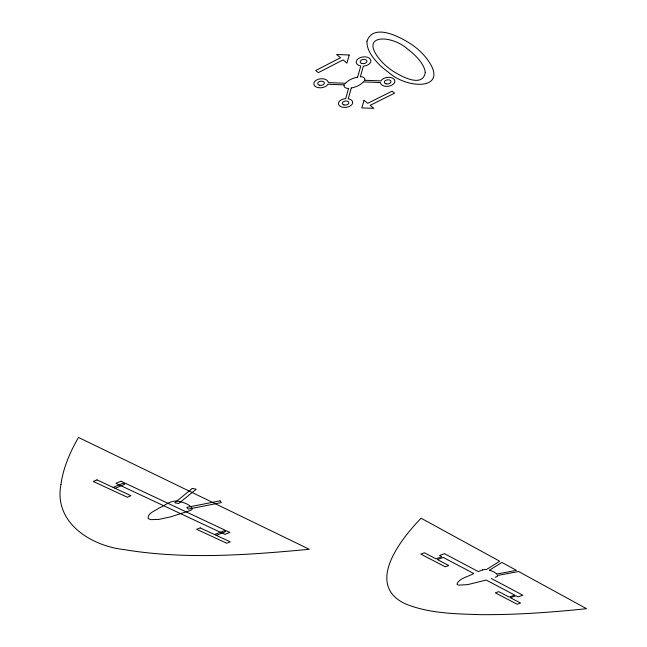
<?xml version="1.0" encoding="UTF-8"?>
<svg xmlns="http://www.w3.org/2000/svg" width="647" height="647" viewBox="0 0 647 647"><rect width="100%" height="100%" fill="white"/><g stroke="black" fill="none" stroke-linecap="round" stroke-linejoin="round"><path stroke-width="0.97" d="M348.596 88.299L345.692 98.643A7.166 4.359 -6.8 0 0 338.963 105.162A7.166 4.359 -6.8 0 0 350.617 105.752A7.166 4.359 -6.8 0 0 348.248 98.773L351.272 88.065M357.629 77.05L360.767 66.01A7.376 4.618 -7.4 0 1 358.398 58.602A7.376 4.618 -7.4 0 1 370.383 59.257A7.376 4.618 -7.4 0 1 363.388 66.156L360.33 76.815M497.333 575.976L497.511 575.458L518.587 571.527L586.562 608.698C551.381 612.369 516.023 614.917 480.624 614.65C455.084 613.841 428.492 613.582 404.569 603.497C364.714 583.942 401.698 538.158 421.092 518.223L499.719 561.216L486.471 569.554L484.959 569.538A4.472 1.739 -7.9 0 0 482.371 569.983M489.609 570.136L501.91 562.413L516.452 570.363L496.856 574.018M113.144 487.417L122.89 483.309L124.855 484.239L115.117 488.339M214.513 534.535L223.943 530.807L225.682 531.616L216.252 535.344M495.222 577.302L495.739 577.1A4.48 1.723 -7.9 0 0 497.333 575.976M482.371 569.983L478.279 571.576L444.481 553.67L439.515 555.482L441.836 556.703L435.981 558.83L424.4 552.773L420.809 554.091L445.217 566.796L448.767 565.518L437.396 559.574L443.244 557.447L473.701 573.485C468.541 576.768 459.257 577.965 456.944 584.112A5.281 2.03 -7.6 0 0 458.933 585.131L467.821 584.597L486.204 580.068L514.769 595.111L509.124 597.068L498.756 591.649L495.295 592.862L517.139 604.233L520.568 603.053L510.386 597.731L516.031 595.774L518.101 596.866L522.873 595.216L491.364 578.515M364.471 80.26L380.905 80.899A7.254 4.464 -7.9 0 1 392.608 78.166A7.254 4.464 -7.9 0 1 390.586 85.727A7.254 4.464 -7.9 0 1 380.46 82.549L363.468 81.894M345.409 83.261L328.296 82.606A7.287 4.513 -6.2 0 0 317.944 79.379A7.287 4.513 -6.2 0 0 316.197 86.957A7.287 4.513 -6.2 0 0 327.908 84.264L344.422 84.894M489.512 570.185A34.687 13.328 -7.6 0 1 496.734 574.051M363.339 81.862A17.267 10.7 -6.9 0 1 351.248 87.984M348.563 88.469A5.095 3.138 -6.9 0 1 344.155 84.87M345.53 83.293A17.129 10.53 -7.2 0 1 357.654 77.139M360.355 76.637A5.111 3.162 -7.2 0 1 364.738 80.285M425.281 72.424C422.588 89.173 398.528 74.995 390.885 69.722A110.686 70.345 -10.7 0 1 382.595 62.63C355.931 33.87 391.192 33.725 408.225 49.593A105.744 64.773 -6.3 0 1 416.417 56.815C420.461 61.222 424.529 66.293 425.281 72.424M366.978 41.109C366.509 49.9 372.526 57.381 378.171 63.471A126.537 80.576 -11 0 0 388.532 72.302C408.864 90.79 454.315 90.087 423.478 54.655A120.31 73.588 -6.1 0 0 413.263 45.605C402.709 38.238 373.869 21.861 366.978 41.109M60.955 484.49C53.572 522.703 90.952 545.898 124.062 549.602C185.317 559.801 247.866 555.021 309.323 549.287L78.497 437.445C70.127 451.994 63.196 467.724 60.955 484.49M192.296 508.574L191.819 509.618L190.323 510.515L171.034 516.743L158.952 519.404L151.244 519.646A5.993 2.539 -3.6 0 1 148.123 518.223C147.629 512.909 155.571 510.839 158.96 508.065C164.888 505.639 170.404 500.357 177.189 501.053C182.511 502.169 189.304 503.722 192.296 508.574M349.186 55.003L346.938 63.107L343.08 59.896L318.316 72.65L315.712 70.531L340.5 57.737L336.602 54.494L349.186 55.003M364.035 100.325L361.786 107.912L373.82 108.324L370.165 105.34L394.573 93.168L392.155 91.13L367.722 103.334L364.035 100.325M192.28 488.436L174.795 502.768L178.709 503.512L196.219 489.205L192.28 488.436M96.961 479.896L93.281 481.465L127.313 497.219L130.961 495.699L96.961 479.896M121.005 481.214L115.902 483.374L224.913 534.382L229.839 532.441L121.005 481.214M200.23 527.895L196.664 529.319L226.717 543.229L230.251 541.846L200.23 527.895M220.069 500.843L186.837 507.353L188.196 509.108L221.371 502.606L220.069 500.843M386.113 83.843A3.34 2.054 -7.9 0 0 390.99 81.522A3.34 2.054 -7.9 0 0 385.911 80.277A3.34 2.054 -7.9 0 0 386.113 83.843M361.899 63.503A3.397 2.127 -7.4 0 0 366.946 61.222A3.397 2.127 -7.4 0 0 361.843 59.807A3.397 2.127 -7.4 0 0 361.899 63.503M343.986 104.927A3.3 2.006 -6.8 0 0 348.862 102.76A3.3 2.006 -6.8 0 0 343.88 101.442A3.3 2.006 -6.8 0 0 343.986 104.927M319.553 85.242A3.356 2.078 -6.2 0 0 324.373 82.913A3.356 2.078 -6.2 0 0 319.181 81.668A3.356 2.078 -6.2 0 0 319.553 85.242"/></g></svg>
